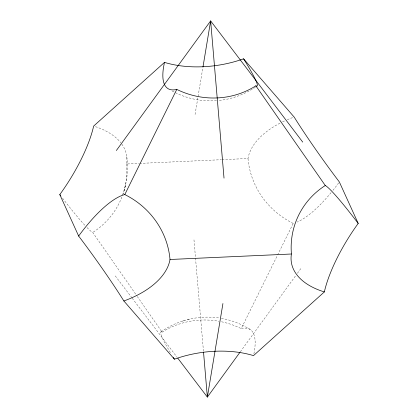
<?xml version="1.0" encoding="UTF-8"?>
<svg xmlns="http://www.w3.org/2000/svg" width="418" height="418" viewBox="0 0 418 418"><rect width="100%" height="100%" fill="white"/><g stroke="black" fill="none" stroke-linecap="round" stroke-linejoin="round"><path stroke-width="0.31" stroke-dasharray="2.09 1.57" d="M122.662 194.924C127.156 182.525 128.425 169.102 126.696 156.045M195.07 114.469L202.855 67.685M124.021 190.665L125.792 183.977M253.883 353.827A80.021 25.336 -57.7 0 0 241.217 328.605L277.322 255.57M277.609 254.985L293.206 223.431A80.021 25.336 -57.7 0 0 294.162 223.17M240.319 351.789L295.887 275.394M297.423 273.288L301.639 267.494M160.977 331.913C177.655 319.984 198.931 314.953 219.199 317.988M255.351 87.263C244.269 94.536 231.473 99.353 218.233 100.503M182.415 321.092L185.263 320.308M187.248 319.754L189.558 319.117M216.545 100.649C200.713 101.835 184.594 98.204 170.847 90.262M121.805 144.095A80.021 44.951 -8.4 0 1 126.581 163.992L138.917 163.438M139.565 163.407L221.373 159.713M222.021 159.681L247.994 158.511A80.021 44.951 -8.4 0 1 280.734 122.793M221.399 318.333C231.614 320.214 241.463 324.023 250.257 329.551M115.269 275.906L131.795 297.663M132.192 298.18L177.054 357.223M87.017 227.559A80.021 6.113 54.5 0 0 92.723 232.486L136.9 295.928M137.271 296.461L162.147 332.179A80.021 6.113 54.5 0 0 170.372 352.573M193.978 239.869L195.472 257.41M195.525 258.058L203.488 351.622M282.547 121.894A80.021 44.951 -8.4 0 1 285.337 120.588M287.234 119.747A80.021 44.951 -8.4 0 1 293.128 117.395M293.206 223.431A80.021 76.405 26 0 1 247.994 158.511M338.669 182.88A80.021 25.336 -57.7 0 1 332.482 190.916M331.093 192.62A80.021 25.336 -57.7 0 1 297.177 222.073M84.786 225.213A80.021 6.113 54.5 0 1 61.436 196.732M121.884 197.024A80.021 76.405 26 0 1 92.723 232.486M126.581 163.992A80.021 76.405 26 0 1 122.845 194.396M95.44 126.654A80.021 44.951 -8.4 0 1 120.781 142.737M162.147 332.179A80.021 76.405 26 0 1 218.938 321.275M221.493 321.771A80.021 76.405 26 0 1 241.217 328.605"/><path stroke-width="0.63" d="M202.965 67.042L210.641 20.9L302.731 142.094M222.93 303.531L207.359 397.1L177.843 358.257M78.652 236.05A80.021 25.336 -57.7 0 1 124.794 194.569L176.783 89.395A80.021 25.336 -57.7 0 1 164.499 62.381L93.648 126.079A80.021 25.336 -57.7 0 1 59.795 194.574L78.652 236.05A80.021 6.113 54.5 0 1 123.864 300.97L174.431 359.187A80.021 44.956 -8.4 0 1 253.501 355.619L324.352 291.921A80.021 25.336 -57.7 0 1 358.205 223.426L339.348 181.95A80.021 6.113 54.5 0 1 294.136 117.03L243.569 58.813A80.021 44.956 -8.4 0 1 164.499 62.381M116.361 150.506L210.641 20.9L224.022 178.131M239.937 352.317L207.359 397.1L203.545 352.269M123.864 300.97A80.021 44.951 -8.4 0 0 170.006 259.489L291.419 254.008A80.021 44.951 -8.4 0 0 324.352 291.921M243.569 58.813A80.021 6.113 54.5 0 1 255.853 85.821L325.277 185.514A80.021 6.113 54.5 0 1 358.205 223.426M255.853 85.821A80.021 76.405 26 0 1 176.783 89.395M291.419 254.008A80.021 76.405 26 0 1 325.277 185.514M124.794 194.569A80.021 76.405 26 0 1 170.006 259.489M60.453 195.441A80.021 6.113 54.5 0 1 59.79 194.574M174.431 359.187A80.021 6.113 54.5 0 1 173.355 357.463"/></g></svg>
